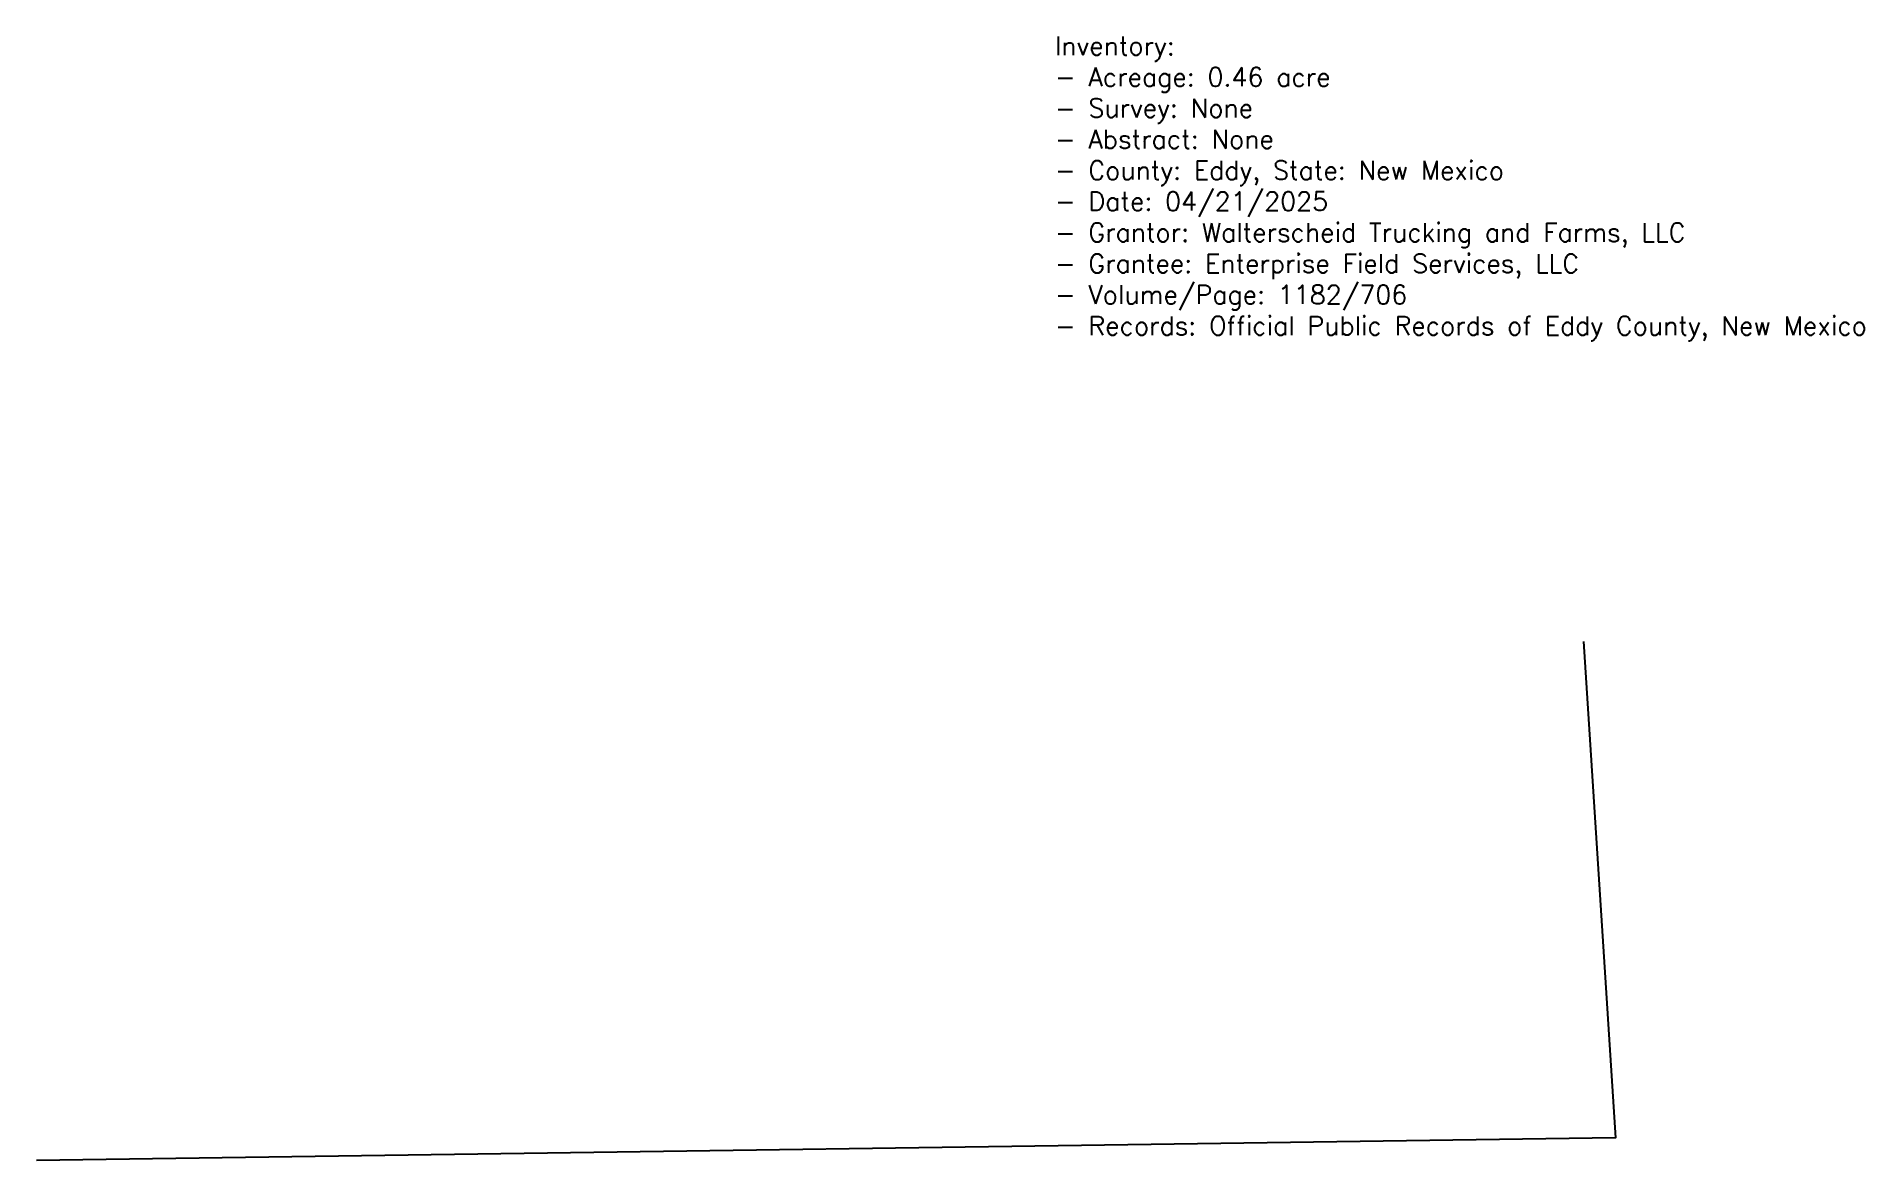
# Model space of a CAD drawing. Header units: feet. Extents: x -2074 to 376, y -696 to 811.
import ezdxf

# ---------------------------------------------------------------- set-up
doc = ezdxf.new("R2010")
doc.units = ezdxf.units.FT
doc.header["$MEASUREMENT"] = 0
doc.styles.get("Standard").update_dxf_attribs({"font": 'simplex.shx'})

msp = doc.modelspace()

# ---------------------------------------------------------------- linework, layer by layer
msp.add_lwpolyline([(0, 0), (42.9, -665.6), (-2073.9, -695.8)])

# ---------------------------------------------------------------- texts
at = {"insert": (-708.9, 810.7), "char_height": 25, "attachment_point": 1}
msp.add_mtext('Inventory:^J- Acreage: 0.46 acre^J- Survey: None^J- Abstract: None^J- County: Eddy, State: New Mexico^J- Date: 04/21/2025^J- Grantor: Walterscheid Trucking and Farms, LLC^J- Grantee: Enterprise Field Services, LLC^J- Volume/Page: 1182/706^J- Records: Official Public Records of Eddy County, New Mexico', dxfattribs=at)

doc.saveas('drawing.dxf')
